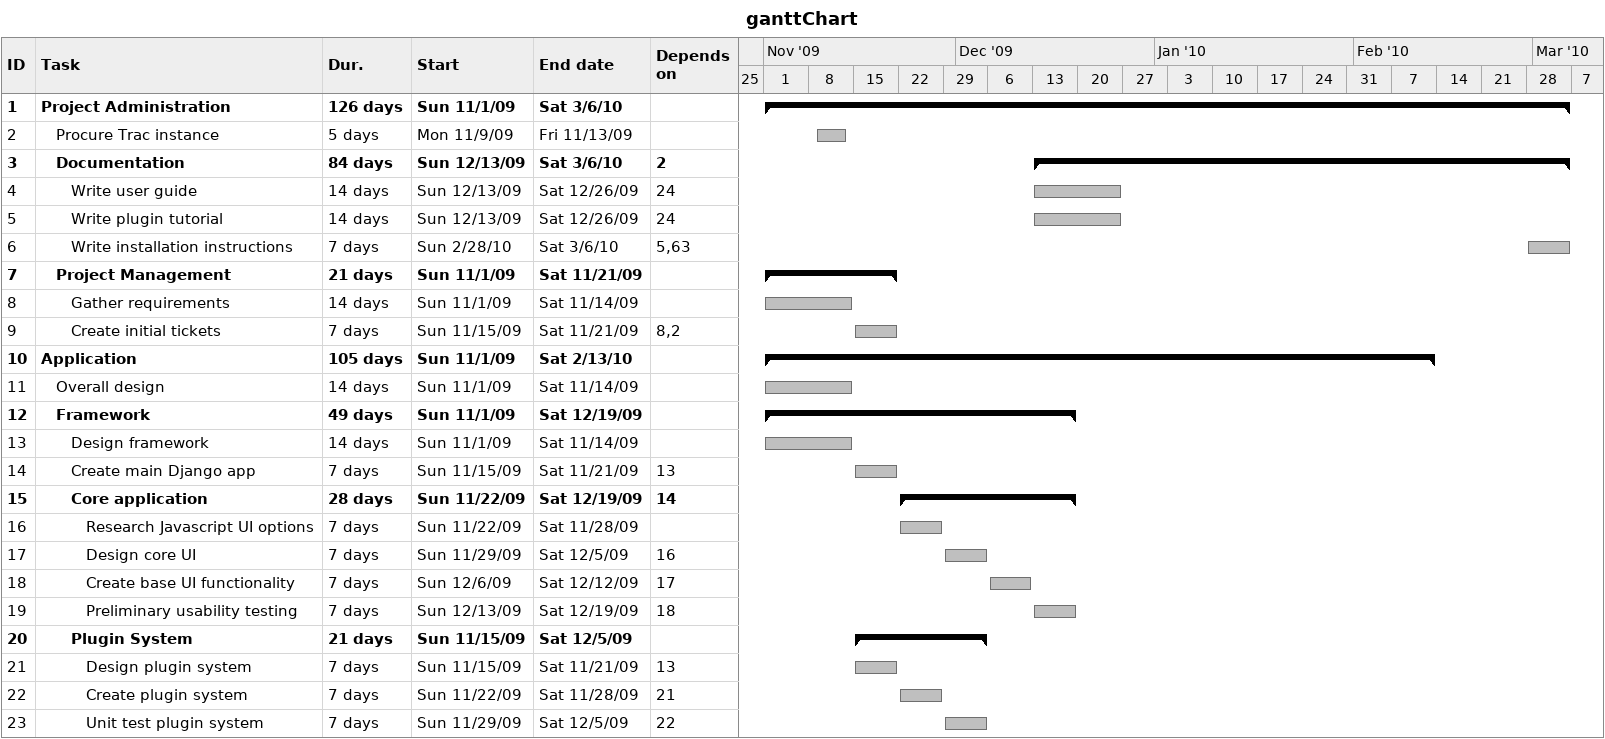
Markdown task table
ganttChart

| ID | Level | Task | Duration | Start | Finish | Predecessors |
|---|---|---|---|---|---|---|
| 1 | 1 | **Project Administration** | 126d | 2009-11-01 | 2010-03-06 |  |
| 2 | 2 | Procure Trac instance | 5d | 2009-11-09 | 2009-11-13 |  |
| 3 | 2 | **Documentation** | 84d | 2009-12-13 | 2010-03-06 | 2 |
| 4 | 3 | Write user guide | 14d | 2009-12-13 | 2009-12-26 | 24 |
| 5 | 3 | Write plugin tutorial | 14d | 2009-12-13 | 2009-12-26 | 24 |
| 6 | 3 | Write installation instructions | 7d | 2010-02-28 | 2010-03-06 | 5, 63 |
| 7 | 2 | **Project Management** | 21d | 2009-11-01 | 2009-11-21 |  |
| 8 | 3 | Gather requirements | 14d | 2009-11-01 | 2009-11-14 |  |
| 9 | 3 | Create initial tickets | 7d | 2009-11-15 | 2009-11-21 | 8, 2 |
| 10 | 1 | **Application** | 105d | 2009-11-01 | 2010-02-13 |  |
| 11 | 2 | Overall design | 14d | 2009-11-01 | 2009-11-14 |  |
| 12 | 2 | **Framework** | 49d | 2009-11-01 | 2009-12-19 |  |
| 13 | 3 | Design framework | 14d | 2009-11-01 | 2009-11-14 |  |
| 14 | 3 | Create main Django app | 7d | 2009-11-15 | 2009-11-21 | 13 |
| 15 | 3 | **Core application** | 28d | 2009-11-22 | 2009-12-19 | 14 |
| 16 | 4 | Research Javascript UI options | 7d | 2009-11-22 | 2009-11-28 |  |
| 17 | 4 | Design core UI | 7d | 2009-11-29 | 2009-12-05 | 16 |
| 18 | 4 | Create base UI functionality | 7d | 2009-12-06 | 2009-12-12 | 17 |
| 19 | 4 | Preliminary usability testing | 7d | 2009-12-13 | 2009-12-19 | 18 |
| 20 | 3 | **Plugin System** | 21d | 2009-11-15 | 2009-12-05 |  |
| 21 | 4 | Design plugin system | 7d | 2009-11-15 | 2009-11-21 | 13 |
| 22 | 4 | Create plugin system | 7d | 2009-11-22 | 2009-11-28 | 21 |
| 23 | 4 | Unit test plugin system | 7d | 2009-11-29 | 2009-12-05 | 22 |
